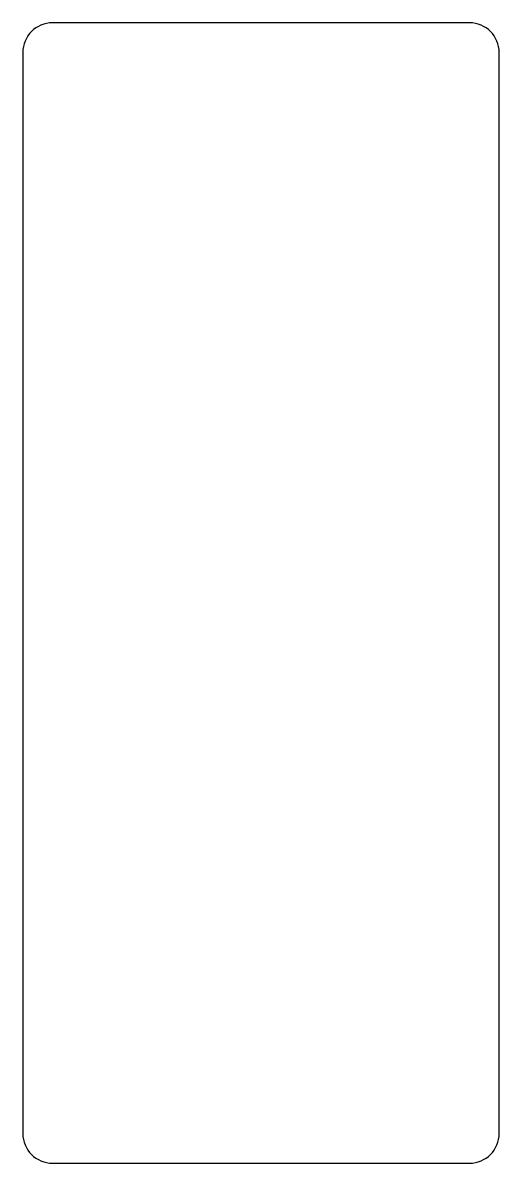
# Model space of a CAD drawing. Header units: millimetres. Extents: x 108 to 140, y -30.7 to 45.8.
import ezdxf

# ---------------------------------------------------------------- set-up
doc = ezdxf.new("R2010")
doc.units = ezdxf.units.MM

msp = doc.modelspace()

# ---------------------------------------------------------------- linework, layer by layer
for p, q in [((138, 45.83), (110, 45.83)), ((108, 43.83), (108, -28.67)), ((140, -28.67), (140, 43.83)), ((110, -30.67), (138, -30.67))]:
    msp.add_line(p, q)
for centre, start, end in [((110, 43.83), 90, 180), ((138, 43.83), 0, 90), ((110, -28.67), 180, 270), ((138, -28.67), 270, 360)]:
    msp.add_arc(centre, 2, start, end)

doc.saveas('drawing.dxf')
